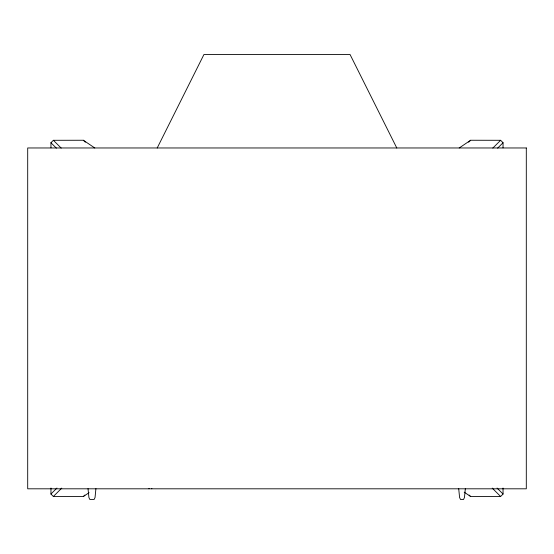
<?xml version="1.0" encoding="UTF-8"?>
<svg xmlns="http://www.w3.org/2000/svg" width="554" height="554" viewBox="0 0 554 554"><rect width="100%" height="100%" fill="white"/><g stroke="black" fill="none" stroke-linecap="round" stroke-linejoin="round"><path stroke-width="0.83" d="M89.076 492.665L83.356 496.522L53.371 496.481L50.94 494.036L50.982 488.039M503.025 147.876L503.06 142.738L500.629 140.294L470.644 140.252L459.211 147.973M95.925 488.642L95.032 497.575L94.055 499.521L89.887 499.521L88.917 497.575L88.024 488.642M465.346 488.642L464.453 497.575L463.483 499.521L460.575 499.521L459.598 497.575L458.705 488.642M157.204 148.001L203.962 54.479L350.038 54.479L396.796 148.001M50.975 147.876L50.94 142.738L53.371 140.294L83.356 140.252L94.789 147.973M464.21 492.181L470.644 496.522L500.629 496.481L503.06 494.036L503.018 488.039M50.94 494.036L56.944 488.053M53.371 496.481L61.771 488.102M492.825 148.077L500.629 140.294M497.651 148.126L503.06 142.738M83.356 496.522L84.838 495.061M468.663 142.198L470.644 140.252M469.162 495.061L470.644 496.522M83.356 140.252L85.337 142.198M497.056 488.053L503.06 494.036M492.229 488.102L500.629 496.481M53.371 140.294L61.175 148.077M50.94 142.738L56.349 148.126M151.789 488.413L151.789 488.808M149.019 488.413L149.019 488.808M526.3 147.966L27.7 147.966L27.7 488.808L526.3 488.808L526.3 147.966"/></g></svg>
